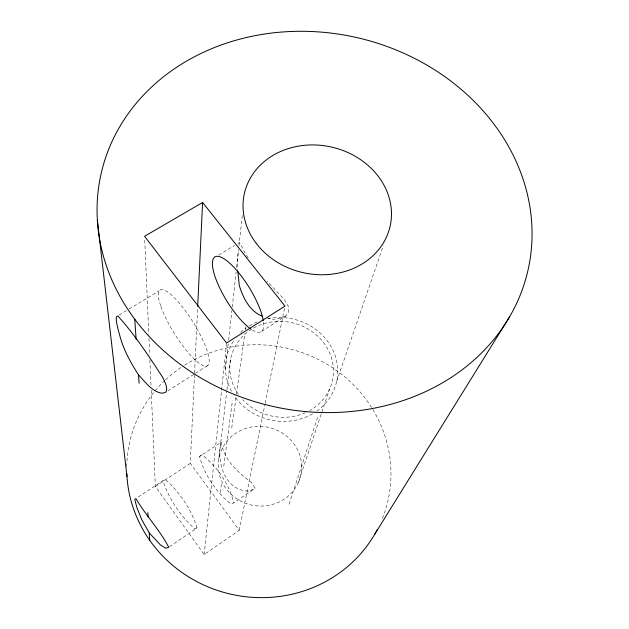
<?xml version="1.0" encoding="UTF-8"?>
<svg xmlns="http://www.w3.org/2000/svg" width="629" height="629" viewBox="0 0 629 629"><rect width="100%" height="100%" fill="white"/><g stroke="black" fill="none" stroke-linecap="round" stroke-linejoin="round"><path stroke-width="0.47" stroke-dasharray="3.15 2.36" d="M151.212 390.318L155.347 486.453L204.134 554.558L239.232 530.255L190.296 463.337L194.503 374.09M194.55 373.107L197.6 308.375M220.96 442.289C216.329 462.299 225.135 491.501 249.501 491.1L255.177 488.238L251.333 482.388C237.959 472.654 223.46 459.343 221.345 442.132L199.558 456.434C204.323 474.887 216.038 491.886 230.717 503.915L233.729 502.886L255.177 488.238M204.134 554.558L226.597 342.986M225.457 369.105L228.233 343.725M228.649 340.077L231.865 310.545M232.274 307.007L236.111 271.987M236.567 267.6L238.556 249.611M238.934 246.018L242.283 215.574M238.194 252.811L237.204 261.75L237.754 270.085M218.868 458.651L226.849 390.735M226.959 389.76L230.497 359.686M220.299 492.578L221.4 484.212M223.767 466.286L232.447 400.61M231.747 427.932L236.339 394.894M236.473 393.919L244.83 333.669M245.373 329.785L245.782 326.868M239.232 530.255L264.974 404.227M265.171 403.268L285.008 306.103M289.049 504.222L318.266 415.305M298.295 482.624A41.781 39.761 12.6 0 0 254.957 426.541A41.781 39.761 12.6 0 0 226.621 489.456A41.781 39.761 12.6 0 0 298.295 482.624L329.494 389.288M336.672 381.378L383.305 245.703M261.578 331.365L285.763 316.01L288.719 311.858L288.334 306.378L284.552 299.915L267.05 281.077M169.531 546.711L197.026 527.943C191.381 509.341 179.619 492.192 165.144 479.29L137.177 497.681M155.347 486.453L190.296 463.337M167.841 390.861L194.715 373.807M195.533 373.288L207.751 365.528M199.558 456.434L202.176 454.806C217.233 466.71 229.278 484.133 233.729 502.886M119.015 315.082L128.222 309.531M129.063 309.028L159.192 290.865M218.758 254.965L234.381 245.554M237.668 243.572L239.649 242.59C242.66 248.392 245.279 254.273 249.485 259.486M285.763 316.01C280.408 318.832 273.827 320.397 268.001 318.07M197.026 527.943L194.44 528.667C180.319 515.709 168.847 498.931 162.966 480.627M144.749 240.223L148.806 334.4M148.971 338.323L149.694 355M149.899 359.906L151.039 386.395M184.596 365.15A132.42 126.138 12.6 0 1 341.272 374.019A132.42 126.138 12.6 0 1 381.874 519.727M126.728 466.694A132.42 126.138 12.6 0 1 164.837 380.49M165.537 379.83A132.42 126.138 12.6 0 1 182.976 366.188M238.477 394.446A52.026 47.757 12.6 0 1 253.062 328.362A52.026 47.757 12.6 0 1 324.989 344.558A52.026 47.757 12.6 0 1 309.798 410.509M305.537 412.663A52.026 47.757 12.6 0 1 242.645 399.612M263.48 322.095A43.936 13.044 58.3 0 1 251.419 329.407M267.726 318.675A56.358 51.735 12.6 0 1 331.86 348.057A56.358 51.735 12.6 0 1 316.591 411.256M312.589 413.811A56.358 51.735 12.6 0 1 233.941 395.35M231.511 391.285A56.358 51.735 12.6 0 1 233.697 340.737M240.64 332.544A56.358 51.735 12.6 0 1 246.324 327.866M249.43 325.814A56.358 51.735 12.6 0 1 258.653 321.293M160.875 306.449A44.683 10.945 58 0 0 204.787 366.133A44.683 10.945 58 0 0 185.563 311.072A44.683 10.945 58 0 0 160.875 306.449"/><path stroke-width="0.94" d="M197.695 306.409L202.601 202.452L144.584 236.3L226.597 342.986L285.008 306.103L202.601 202.452M374.444 534.713L509.592 316.796M262.647 316.403C249.737 311.331 243.006 297.887 239.256 285.338L237.817 271.044M138.529 374.923C145.385 381.905 151.636 391.584 162.023 393.259L165.396 392.417A44.667 11.621 46.9 0 0 162.353 376.826C148.609 355.841 134.7 334.565 117.882 315.986L116.507 316.591A44.517 5.645 68.5 0 0 119.392 334.085C122.977 348.867 130.4 362.218 138.529 374.923L139.088 383.21M149.222 532.873L160.489 544.966L165.812 548.205L168.721 547.269C159.79 529.917 145.834 515.473 135.911 498.624L134.755 499.284L136.745 507.076L141.674 519.554L149.222 532.873L149.726 540.319M97.369 220.307L126.979 476.546M134.755 319.218L136.108 339.18M147.854 512.651L148.145 516.896M377.156 529.822A132.42 126.138 12.6 0 1 231.189 594.263A132.42 126.138 12.6 0 1 126.814 473.59M250.704 328.92A43.936 13.044 58.3 0 1 214.465 274.873A43.936 13.044 58.3 0 1 230.646 264.038A43.936 13.044 58.3 0 1 263.252 320.523M171.631 357.579A218.821 189.132 12.6 0 0 528.006 270.148A218.821 189.132 12.6 0 0 244.036 38.094A218.821 189.132 12.6 0 0 171.631 357.579M256.341 243.486A74.678 64.386 12.6 0 0 384.437 241.104A74.678 64.386 12.6 0 0 311.001 144.945A74.678 64.386 12.6 0 0 256.341 243.486"/></g></svg>
